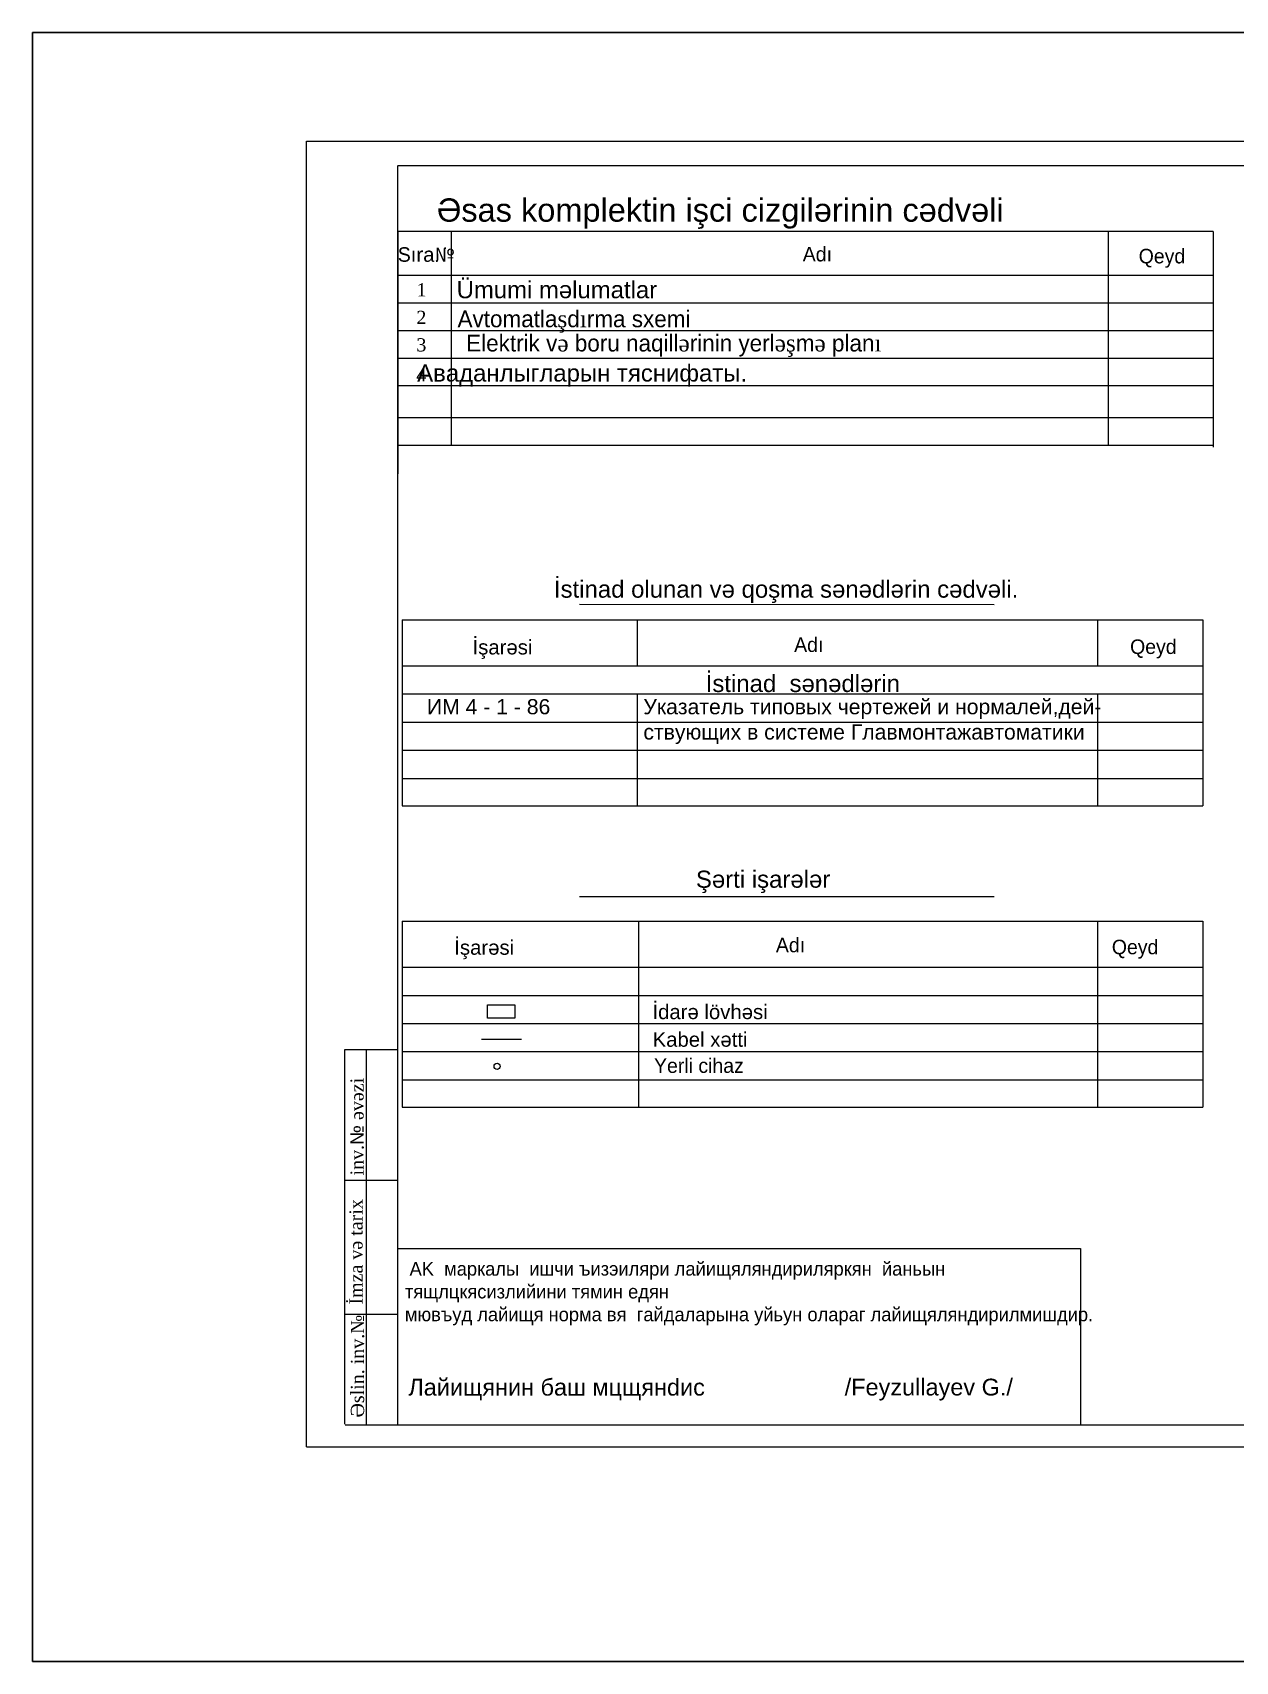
# Model space of a CAD drawing. Header units: metres. Extents: x -25557 to 456644, y -223636 to -32152.
# Drawn here: x 121620 to 153239, y -223636 to -180829 of the extents above; entities that cross this region are included whole.
import ezdxf

# ---------------------------------------------------------------- set-up
doc = ezdxf.new("R2010")
doc.units = ezdxf.units.M
doc.header["$LTSCALE"] = 0.5
doc.linetypes.add('DUZ', pattern=[0])
for name, color, linetype, lineweight in [('33', 7, 'Continuous', 35), ('TEXT', 7, 'Continuous', 0), ('Йїейбїбйещ_Pen_No__255', 7, 'Continuous', 13), ('окна', 140, 'Continuous', 9), ('перегородка_Ном._пера__1', 7, 'Continuous', 15)]:
    doc.layers.add(name, color=color, linetype=linetype, lineweight=lineweight)
doc.layers.add('ramka', color=7, linetype='Continuous')
doc.styles.add('Arial', font='arial.ttf', dxfattribs={"height": 200})
doc.styles.add('Arial AzLat', font='AZLTM.TTF', dxfattribs={"height": 1.2})
doc.styles.add('ARİAL', font='arial.ttf')
doc.styles.add('eeee', font='az97l01.TTF')
doc.styles.get("Standard").update_dxf_attribs({"font": 'arial.ttf', "height": 1})
doc.styles.add('TNR', font='times.ttf', dxfattribs={"height": 10})
doc.styles.add('СГЕНЕРИР_СТИЛЬ_3', font='times.ttf')

msp = doc.modelspace()

# ---------------------------------------------------------------- linework, layer by layer
at = {"color": 7, "lineweight": 25}
for p, q in [((131226, -184323), (176692, -184323)), ((131223, -210993), (129834, -210993)), ((129834, -217416), (176686, -217416)), ((128819, -217995), (177413, -217995))]:
    msp.add_line(p, q, dxfattribs=at)
at = {"lineweight": 25}
for p, q in [((131224, -186058), (131224, -192427)), ((152654, -186058), (131226, -186058)), ((132620, -186059), (132620, -191670)), ((149893, -186058), (149893, -191686)), ((152654, -186058), (152654, -191724)), ((152654, -187215), (131227, -187215)), ((152654, -187940), (131227, -187940)), ((152654, -188665), (131227, -188665)), ((152651, -189390), (131223, -189390)), ((152651, -190115), (131223, -190115)), ((152651, -190953), (131223, -190953)), ((152651, -191677), (131223, -191677))]:
    msp.add_line(p, q, dxfattribs=at)
at = {"color": 0, "lineweight": 25, "ltscale": 2}
for p, q in [((131332, -196259), (131332, -201147)), ((152382, -196259), (152382, -201147)), ((131332, -204180), (131332, -209068)), ((152382, -204180), (152382, -209068))]:
    msp.add_line(p, q, dxfattribs=at)
at = {"color": 0, "lineweight": 25}
for p, q in [((133422, -207284), (134476, -207284)), ((131211, -212781), (149162, -212781)), ((149162, -212781), (149162, -217416))]:
    msp.add_line(p, q, dxfattribs=at)
msp.add_lwpolyline([(133580, -206383), (134300, -206383), (134300, -206731), (133580, -206731)], close=True, dxfattribs=at)
msp.add_circle((133831, -207997), 80.5, dxfattribs=at)
at = {"layer": '33', "lineweight": 25}
for p, q in [((128819, -217995), (128819, -183684)), ((128819, -217995), (128819, -183684)), ((128819, -183684), (177413, -183684)), ((131223, -217416), (131223, -184322)), ((131223, -217416), (131223, -184322)), ((129821, -207560), (129821, -217404)), ((131211, -207560), (129821, -207560)), ((130399, -217404), (130399, -207560)), ((131211, -214518), (129821, -214518))]:
    msp.add_line(p, q, dxfattribs=at)
at = {"layer": 'ramka', "color": 5, "linetype": 'DUZ', "lineweight": 30, "ltscale": 0.4}
msp.add_lwpolyline([(121620, -180829), (346714, -180829), (346714, -223636), (121620, -223636)], close=True, dxfattribs=at)
at = {"layer": 'окна', "color": 0, "lineweight": 25, "ltscale": 2}
for p, q in [((135994, -195854), (146898, -195859)), ((131332, -196259), (152382, -196259)), ((137513, -196259), (137513, -197471)), ((149617, -196259), (149617, -197471)), ((131332, -197471), (152382, -197471)), ((131332, -198211), (152382, -198211)), ((137513, -198211), (137513, -201147)), ((149609, -198211), (149609, -201147)), ((131332, -198950), (152382, -198950)), ((131332, -199690), (152382, -199690)), ((131332, -200429), (152382, -200429)), ((131332, -201147), (152382, -201147)), ((135994, -203532), (146898, -203537)), ((131332, -204180), (152382, -204180)), ((137550, -204180), (137550, -205392)), ((149617, -204180), (149617, -205392)), ((131332, -205392), (152382, -205392)), ((137550, -205392), (137550, -209068)), ((149617, -205392), (149609, -209068)), ((131332, -206132), (152382, -206132)), ((131332, -206871), (152382, -206871)), ((131332, -207611), (152382, -207611)), ((131332, -208350), (152382, -208350)), ((131332, -209068), (152382, -209068))]:
    msp.add_line(p, q, dxfattribs=at)

# ---------------------------------------------------------------- texts
at = {"color": 0, "lineweight": 25, "ltscale": 2, "style": 'ARİAL'}
msp.add_text(' Əsas komplektin işci cizgilərinin cədvəli  ', height=612.11, dxfattribs=at).set_placement((132010, -185799))
at = {"color": 7, "lineweight": 25, "char_height": 347.45, "width": 36327.78, "attachment_point": 5}
for s, insert in [('{\\fTimes New Roman|b0|i0|c238|p18;1}', (131844, -187589)), ('{\\fTimes New Roman|b0|i0|c238|p18;2}', (131841, -188314)), ('{\\fTimes New Roman|b0|i0|c238|p18;3}', (131841, -189038))]:
    msp.add_mtext(s, dxfattribs=dict(at, insert=insert))
at = {"color": 7, "insert": (135403, -187589), "char_height": 449.77, "width": 38230.83, "attachment_point": 5, "style": 'Arial'}
msp.add_mtext('{\\fArial|b0|i0|c238|p34;Ümumi məlumatlar}', dxfattribs=at)
at = {"color": 7, "lineweight": 25}
for s, insert, char_height, width, attachment_point, style in [('Avtomatla{\\fTimes New Roman|b0|i0|c238|p18;ş}d{\\fTimes New Roman|b0|i0|c238|p18;ı}rma sxemi', (132791, -188424), 441.58, 10846.05, 4, 'Arial AzLat'), ('4', (131841, -189825), 347, 36327.78, 5, 'ARİAL')]:
    msp.add_mtext(s, dxfattribs=dict(at, insert=insert, char_height=char_height, width=width, attachment_point=attachment_point, style=style))
at = {"lineweight": 25, "insert": (138477, -189061), "char_height": 441.583, "width": 36327.78, "attachment_point": 5, "style": 'Arial AzLat'}
msp.add_mtext('Elektrik v{\\fTimes New Roman|b0|i0|c238|p18;ə} boru naqill{\\fTimes New Roman|b0|i0|c238|p18;ə}rinin yerl{\\fTimes New Roman|b0|i0|c238|p18;əş}m{\\fTimes New Roman|b0|i0|c238|p18;ə} plan{\\fTimes New Roman|b0|i0|c238|p18;ı}', dxfattribs=at)
at = {"color": 0, "insert": (136066, -189843), "char_height": 449.77, "width": 14024.9, "attachment_point": 5, "style": 'Arial'}
msp.add_mtext('\\A1;{\\fArial (Azeri Lat)|b0|i0|c204|p34;Аваданлыгларын тяснифаты.}', dxfattribs=at)
at = {"color": 7, "lineweight": 25, "char_height": 347.45, "attachment_point": 1, "rotation": 90}
for s, insert, width in [('{\\fTimes New Roman|b0|i0|c238|p18;inv.}№ {\\fTimes New Roman|b0|i0|c238|p18;əvəzi}', (129975, -210864), 2788.07), ('{\\fTimes New Roman|b0|i0|c238|p18;İmza və tarix}', (129948, -214257), 5566.6)]:
    msp.add_mtext(s, dxfattribs=dict(at, insert=insert, width=width))
at = {"color": 0, "lineweight": -2, "ltscale": 2, "insert": (131406, -212422), "char_height": 429.035, "width": 17667.09, "attachment_point": 1, "style": 'eeee'}
msp.add_mtext(' \\P{\\H0.7778x; \\H1.078x;AK  \\fA3 Arial AzLat|b0|i0|c204|p34;маркалы  ишчи ъизэиляри лайищяляндириляркян  йаньын тящлцкясизлийини тямин едян\\Pмювъуд лайищя норма вя  гайдаларына уйьун олараг лайищяляндирилмишдир.     \\H1.0501x;           \\H1.1358x;           \\P }', dxfattribs=at)
at = {"lineweight": 25, "insert": (129987, -217227), "char_height": 347.45, "width": 5599.84, "attachment_point": 1, "rotation": 90, "style": 'TNR'}
msp.add_mtext('Ə{\\fTimes New Roman|b0|i0|c238|p18;slin. inv.№}', dxfattribs=at)
at = {"lineweight": 25, "insert": (145062, -216493), "char_height": 200, "attachment_point": 5, "style": 'Arial'}
msp.add_mtext('   {\\H2.2079x;/Feyzullayev \\fArial|b0|i0|c238|p34;G\\fArial|b0|i0|c204|p34;./}', dxfattribs=at)
at = {"layer": 'TEXT', "color": 0, "insert": (135395, -216493), "char_height": 441.58, "width": 8418.75, "attachment_point": 5, "style": 'Arial'}
msp.add_mtext('{\\fArial (Azeri Lat)|b0|i0|c204|p34;Лайищянин баш мцщянdис}', dxfattribs=at)
at = {"layer": 'Йїейбїбйещ_Pen_No__255', "color": 7, "linetype": 'Continuous', "lineweight": 13, "attachment_point": 8, "line_spacing_factor": 1.031546, "style": 'ARİAL'}
for s, insert, char_height, width in [('\\A1;\\pxqc;\\P{\\fArial|b0|i0|c238|p34;İstinad olunan və qoşma sənədlərin cədvəli.}', (141428, -195819), 450.42, 14082.43), ('\\A1;\\pxqc;\\P{\\fArial|b0|i0|c238|p34;\\H1.1669x;İstinad  sənədlərin}', (141868, -198166), 386.01, 12068.64)]:
    msp.add_mtext(s, dxfattribs=dict(at, insert=insert, char_height=char_height, width=width))
at = {"layer": 'окна', "color": 0, "lineweight": 25, "ltscale": 2, "char_height": 398.25, "attachment_point": 1, "style": 'ARİAL'}
for s, insert, width in [('ИМ 4 - 1 - 86 ', (131986, -198346), 4529.53), ('Указатель типовых чертежей и нормалей,дей-\\Pствующих в системе Главмонтажавтоматики', (137676, -198346), 12907.6)]:
    msp.add_mtext(s, dxfattribs=dict(at, insert=insert, width=width))
at = {"layer": 'перегородка_Ном._пера__1', "linetype": 'Continuous', "attachment_point": 8}
for s, insert, char_height, style in [('{\\fAzL Arial|b0|i0|c204|p34;S\\fArial|b0|i0|c238|p34;ıra\\fSimSun|b0|i0|c204|p2;№}', (131962, -186859), 382.46, 'СГЕНЕРИР_СТИЛЬ_3'), ('{\\fAzL Arial|b0|i0|c204|p34;Ad\\fArial|b0|i0|c238|p38;ı}', (142252, -186848), 382.46, 'СГЕНЕРИР_СТИЛЬ_3'), ('{\\fAzL Arial|b0|i0|c204|p34;Qeyd}', (151307, -187010), 382.46, 'СГЕНЕРИР_СТИЛЬ_3'), ('{\\fArial|b0|i0|c238|p38;İşarəsi}', (133972, -197290), 382.46, 'СГЕНЕРИР_СТИЛЬ_3'), ('{\\fAzL Arial|b0|i0|c204|p34;Ad\\fArial|b0|i0|c238|p38;ı}', (142026, -197112), 382.46, 'СГЕНЕРИР_СТИЛЬ_3'), ('{\\fAzL Arial|b0|i0|c204|p34;Qeyd}', (151081, -197275), 382.46, 'СГЕНЕРИР_СТИЛЬ_3'), ('{\\fArial|b0|i0|c238|p38;Şərti işarələr}', (140823, -203443), 450.42, 'СГЕНЕРИР_СТИЛЬ_3'), ('{\\fArial|b0|i0|c238|p38;İşarəsi}', (133492, -205182), 382.46, 'СГЕНЕРИР_СТИЛЬ_3'), ('{\\fAzL Arial|b0|i0|c204|p34;Ad\\fArial|b0|i0|c238|p38;ı}', (141546, -205005), 382.46, 'СГЕНЕРИР_СТИЛЬ_3'), ('{\\fAzL Arial|b0|i0|c204|p34;Qeyd}', (150601, -205167), 382.46, 'СГЕНЕРИР_СТИЛЬ_3'), ('{\\fArial|b0|i0|c238|p34;İdarə lövhəsi}', (139429, -206762), 382.46, 'ARİAL'), ('{\\fArial|b0|i0|c238|p34;Kabel xətti}', (139166, -207488), 382.46, 'ARİAL'), ('{\\fAzL Arial|b0|i0|c204|p34;Yerli cihaz}', (139136, -208175), 382.46, 'СГЕНЕРИР_СТИЛЬ_3')]:
    msp.add_mtext(s, dxfattribs=dict(at, insert=insert, char_height=char_height, style=style))

doc.saveas('drawing.dxf')
